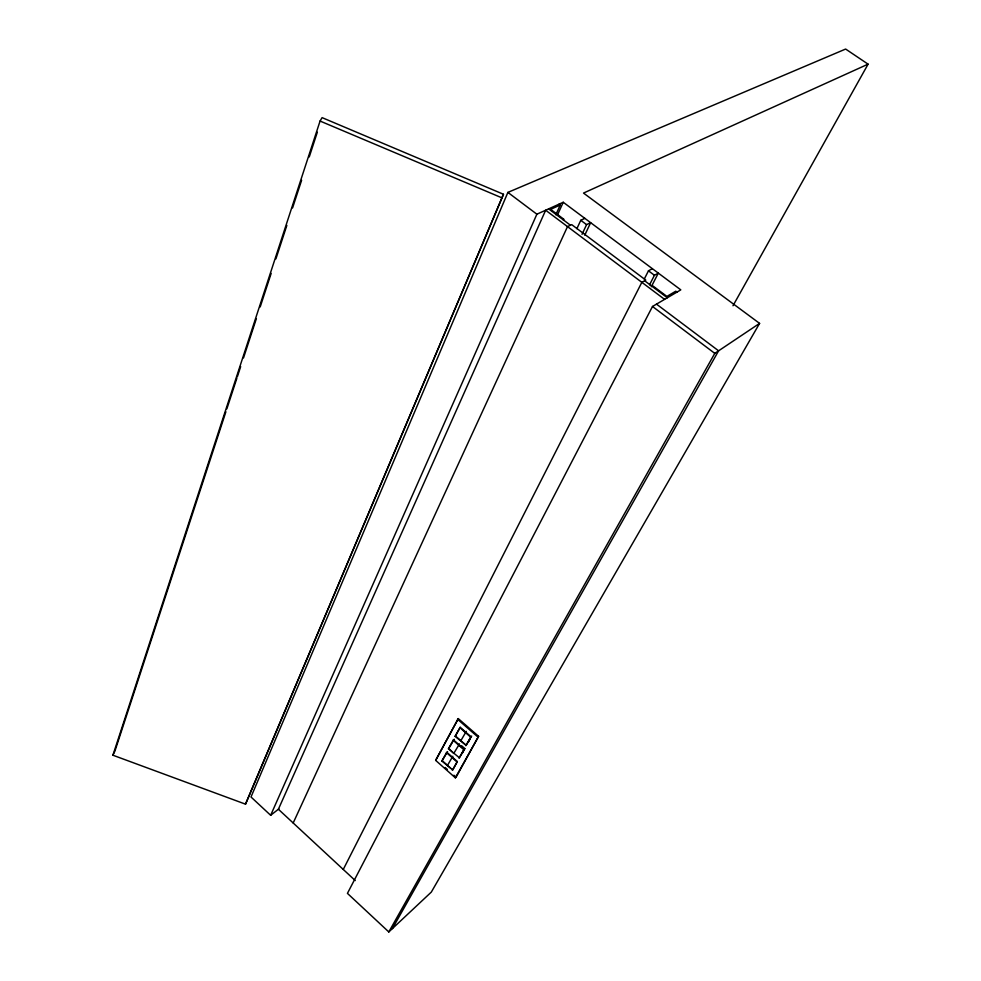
<?xml version="1.0" encoding="UTF-8"?>
<svg xmlns="http://www.w3.org/2000/svg" width="981" height="981" viewBox="0 0 981 981"><rect width="100%" height="100%" fill="white"/><g stroke="black" fill="none" stroke-linecap="round" stroke-linejoin="round"><path stroke-width="1.47" d="M112.913 755.223L320.064 121.055L322.099 117.634L503.474 194.275L245.52 804.162L112.913 755.223L114.936 751.054L225.9 411.762M226.856 408.856L236.862 378.274M237.328 376.814L240.664 366.624M243.521 357.893L256.384 318.58M260.198 306.93L271.148 273.441M275.906 258.874L286.857 225.385M292.571 207.911L301.621 180.246M309.248 156.948L317.341 132.19M245.52 804.162L503.474 194.275M732.991 305.753L868.087 64.157L845.634 49.05L507.888 192.399L251.001 796.989L270.658 815.297L278.812 808.92M270.658 815.297L536.877 214.201L563.241 202.258L680.802 289.861L652.5 306.477L347.433 893.372L388.807 931.95L431.309 892.097L759.588 323.387L583.511 193.073L868.087 64.157M555.835 214.753L560.249 204.992L559.109 204.134M557.551 214.827L563.241 202.258M293.184 822.998L567.509 226.611L571.69 224.624L645.805 280.1L641.844 282.32L343.264 869.46M576.902 228.634L580.777 220.296L584.848 218.358M582.027 234.349L586.577 224.637L590.648 222.675L584.786 235.146M644.309 278.996L648.466 270.817L652.365 268.659M649.557 284.809L654.45 275.281L658.325 273.11L651.31 286.734M435.65 760.373L458.286 718.607L478.593 736.326L456.104 777.185L455.356 777.823L435.65 760.373L458.286 718.607M441.891 761.048L446.809 752.268L457.33 761.55L452.731 769.987L441.891 761.048L447.569 751.63M448.464 748.797L453.455 739.882L464.074 749.214L459.402 757.773L448.464 748.797L454.203 739.257M455.135 736.351L460.199 727.301L470.917 736.682L466.171 745.376L455.135 736.351L460.199 727.301M452.351 770.306L457.33 761.55M459.022 758.105L464.822 748.577L461.634 745.768M465.791 745.695L471.677 736.044M462.149 753.469L464.822 748.577M468.28 742.249L470.316 738.521M455.356 777.823L478.593 736.326M388.807 931.95L714.781 353.368L759.588 323.387M392.388 928.602L718.595 350.818L656.497 304.135M447.495 765.352L452.817 756.265M459.513 743.905L453.737 753.445L448.844 748.478M460.837 740.704L466.306 731.348M652.169 286.415L652.954 285.974L666.896 296.409L675.786 291.198L676.988 292.105M563.143 219.756L563.977 219.364L550.623 209.358L560.249 204.992M320.064 121.055L502.149 197.941M580.777 220.296L586.577 224.637M648.466 270.817L654.45 275.281M548.624 208.879L570.439 225.213M644.627 280.762L667.325 297.77M664.591 299.377L545.657 210.228L278.383 809.251L355.245 880.57M507.888 192.399L536.877 214.201M652.5 306.477L714.781 353.368M457.526 719.232L477.845 736.964M459.819 727.62L470.537 737.001M455.515 736.032L466.171 745.376M453.075 740.201L463.694 749.533M446.429 752.586L456.962 761.881M442.272 760.729L450.635 768.135M445.153 767.485L447.348 769.423M453.909 775.248L456.104 777.185"/></g></svg>
